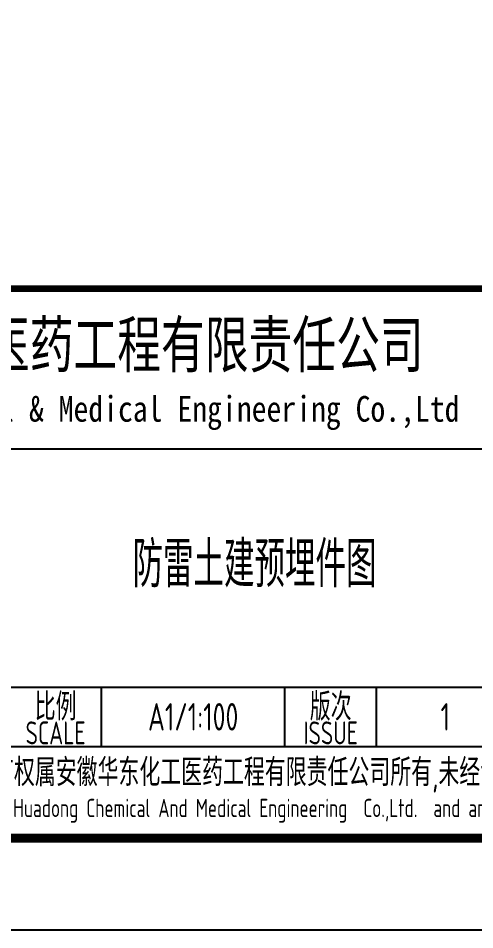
# Model space of a CAD drawing. Extents: x 1234595 to 2088511, y -80443 to 75292.
# Drawn here: x 1599359 to 1604337, y -60601 to -50647 of the extents above; entities that cross this region are included whole.
import ezdxf
from ezdxf.enums import TextEntityAlignment as Align

# ---------------------------------------------------------------- set-up
doc = ezdxf.new("R2010")
doc.units = 0
doc.header["$LTSCALE"] = 1000
doc.header["$MEASUREMENT"] = 0
doc.layers.get('0').update_dxf_attribs({"linetype": 'CONTINUOUS'})
doc.layers.add('PUB_TITLE', color=4, linetype='CONTINUOUS')
doc.styles.add('AHD', font='sceie.shx', dxfattribs={"width": 0.7, "bigfont": 'sceic.shx'})
doc.styles.add('ECEC_TQ_S', font='')
doc.styles.get('ECEC_TQ_S').set_extended_font_data('SimSun')

msp = doc.modelspace()

# ---------------------------------------------------------------- linework, layer by layer
for p, q in [((1593766.6, -55350.6), (1611766.6, -55350.6)), ((1593766.6, -57950.6), (1611766.6, -57950.6)), ((1600266.6, -58600.6), (1600266.6, -57950.6)), ((1602266.6, -58600.6), (1602266.6, -57950.6)), ((1603266.6, -58600.6), (1603266.6, -57950.6)), ((1593766.6, -58600.6), (1611766.6, -58600.6)), ((1593766.6, -59600.6), (1611766.6, -59600.6))]:
    msp.add_line(p, q)
msp.add_lwpolyline([(1611766.6, -53600.6, 70, 70, 0), (1593766.6, -53600.6, 70, 70, 0), (1593766.6, -59600.6, 0, 0, 0)], format="xyseb")
at = {"layer": 'PUB_TITLE', "color": 4}
msp.add_lwpolyline([(1528666.6, -60600.6), (1612766.6, -60600.6), (1612766.6, -1200.6), (1528666.6, -1200.6)], close=True, dxfattribs=at)
at = {"layer": 'PUB_TITLE', "color": 4, "const_width": 100}
msp.add_lwpolyline([(1531166.6, -59600.6), (1611766.6, -59600.6), (1611766.6, -2200.6), (1531166.6, -2200.6)], close=True, dxfattribs=at)

# ---------------------------------------------------------------- texts
for s, height, style, width, p in [('安徽华东化工医药工程有限责任公司', 500, 'ECEC_TQ_S', 0.7, (1599961.5, -54200.6)), ('安徽华东化工医药工程有限责任公司', 500, 'ECEC_TQ_S', 0.7, (1599961.5, -54200.6)), ('Anhui Huadong Chemical & Medical Engineering Co.,Ltd', 280, 'ECEC_TQ_S', 0.85, (1599961.5, -54950.6)), ('Anhui Huadong Chemical & Medical Engineering Co.,Ltd', 280, 'ECEC_TQ_S', 0.85, (1599961.5, -54950.6)), (' 防雷土建预埋件图 ', 500, 'AHD', 0.7, (1601935.5, -56584.6)), ('比例', 300, 'AHD', 0.8, (1599766.6, -58150.6)), ('比例', 300, 'AHD', 0.8, (1599766.6, -58150.6)), ('版次', 300, 'AHD', 0.8, (1602766.6, -58150.6)), ('版次', 300, 'AHD', 0.8, (1602766.6, -58150.6)), ('SCALE', 250, 'AHD', 0.8, (1599766.6, -58450.6)), ('SCALE', 250, 'AHD', 0.8, (1599766.6, -58450.6)), ('ISSUE', 250, 'AHD', 0.8, (1602766.6, -58450.6)), ('ISSUE', 250, 'AHD', 0.8, (1602766.6, -58450.6)), ('本文件专有权属安徽华东化工医药工程有限责任公司所有,未经许可不得复制或转让给第三方', 300, 'AHD', 0.8, (1602766.6, -58900.6)), ('本文件专有权属安徽华东化工医药工程有限责任公司所有,未经许可不得复制或转让给第三方', 300, 'AHD', 0.8, (1602766.6, -58900.6)), ('The proprietary right of this document belongs to Anhui Huadong Chemical And Medical Engineering  Co.,Ltd.  and any replication or transfer to the 3rd. side is forbidden without its permission. ', 200, 'AHD', 0.8, (1602766.6, -59300.6)), ('The proprietary right of this document belongs to Anhui Huadong Chemical And Medical Engineering  Co.,Ltd.  and any replication or transfer to the 3rd. side is forbidden without its permission. ', 200, 'AHD', 0.8, (1602766.6, -59300.6))]:
    msp.add_text(s, height=height, dxfattribs=dict(style=style, width=width)).set_placement(p, align=Align.MIDDLE)
at = {"style": 'AHD', "width": 0.8}
for tag, text, p in [('A1/1:100', '1:100', (1601266.6, -58275.6)), ('1', '0', (1604016.6, -58275.6))]:
    msp.add_attdef(tag, text=text, height=300, dxfattribs=at).set_placement(p, align=Align.MIDDLE)

doc.saveas('drawing.dxf')
